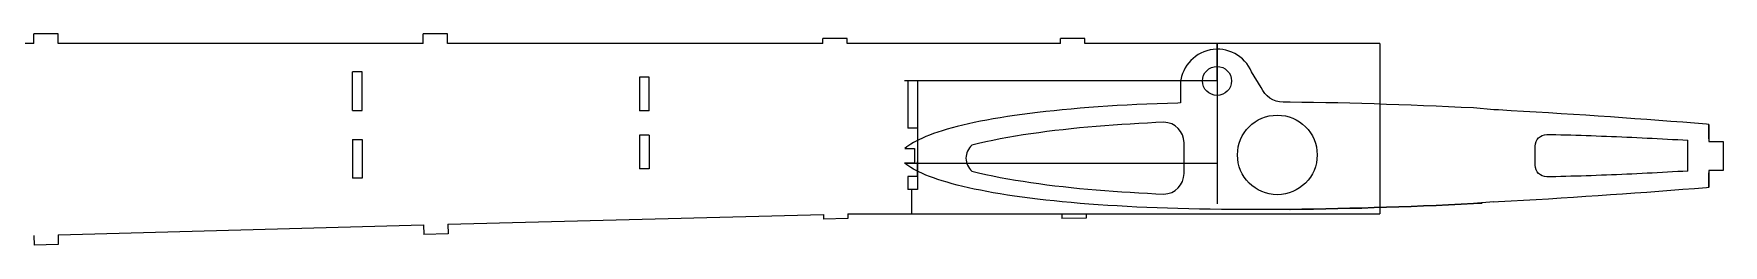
# Model space of a CAD drawing. Extents: x 8453 to 11023, y 19221 to 20564.
# Drawn here: x 9861.6 to 10210.4, y 20520.3 to 20564.1 of the extents above; entities that cross this region are included whole.
import ezdxf

# ---------------------------------------------------------------- set-up
doc = ezdxf.new("R2010")
doc.units = 0
doc.header["$MEASUREMENT"] = 0
doc.layers.get('0').update_dxf_attribs({"linetype": 'CONTINUOUS'})
doc.layers.add('7', color=7, linetype='CONTINUOUS')

msp = doc.modelspace()

# ---------------------------------------------------------------- linework, layer by layer
for p, q in [((9861.63577, 20562.08821), (9861.63577, 20564.08821)), ((9866.63577, 20564.08821), (9861.63577, 20564.08821)), ((9866.63577, 20562.08821), (9866.63577, 20564.08821)), ((9942.02384, 20562.08821), (9942.02384, 20564.08821)), ((9947.02384, 20564.08821), (9942.02384, 20564.08821)), ((9947.02384, 20562.08821), (9947.02384, 20564.08821)), ((10024.54825, 20562.08821), (10024.54825, 20563.08821)), ((10029.54825, 20563.08821), (10024.54825, 20563.08821)), ((10029.54825, 20562.08821), (10029.54825, 20563.08821)), ((10073.61014, 20562.08821), (10073.61014, 20563.08821)), ((10078.61014, 20563.08821), (10073.61014, 20563.08821)), ((10078.61014, 20562.08821), (10078.61014, 20563.08821)), ((9861.63577, 20562.08821), (9788.67334, 20562.08821)), ((9942.02384, 20562.08821), (9866.63577, 20562.08821)), ((10024.54825, 20562.08821), (9947.02384, 20562.08821)), ((10073.61014, 20562.08821), (10029.54825, 20562.08821)), ((10139.4813, 20562.08821), (10078.61014, 20562.08821)), ((10044.02981, 20554.32446), (10042.02981, 20554.32446)), ((9927.43462, 20548.18608), (9929.43462, 20548.18608)), ((9988.67859, 20548.12239), (9986.67859, 20548.12239)), ((9927.43462, 20542.18608), (9929.43462, 20542.18608)), ((9988.67859, 20543.12239), (9986.67859, 20543.12239)), ((10207.38738, 20542.35137), (10207.38738, 20545.34588)), ((10203.09606, 20535.68156), (10203.09606, 20542.0566)), ((10207.38738, 20532.29702), (10207.38738, 20535.29697)), ((10044.02981, 20534.55896), (10042.02981, 20534.55896)), ((9947.08834, 20524.66682), (9947.15198, 20522.69642)), ((10024.64143, 20526.72841), (10024.67371, 20525.72893)), ((10029.67354, 20525.89042), (10024.67371, 20525.72893)), ((10029.64218, 20526.86135), (10029.67354, 20525.89042)), ((10073.84886, 20526.86135), (10073.86631, 20525.8615)), ((10078.86555, 20525.94876), (10073.86631, 20525.8615)), ((10078.84688, 20526.86135), (10078.86555, 20525.94876)), ((9861.62576, 20522.33269), (9861.69032, 20520.33373)), ((9866.62559, 20522.49418), (9866.69015, 20520.49522)), ((9942.08759, 20524.53389), (9942.15215, 20522.53493)), ((9947.15198, 20522.69642), (9942.15215, 20522.53493)), ((9866.69015, 20520.49522), (9861.69032, 20520.33373))]:
    msp.add_line(p, q)
at = {"linetype": 'ByBlock'}
for p, q in [((10105.88901, 20554.32446), (10105.88901, 20562.08821)), ((10105.88901, 20562.08821), (10105.88901, 20528.88821)), ((10139.4813, 20562.08821), (10139.4813, 20526.86135)), ((10105.88901, 20554.32446), (10041.39901, 20554.32446)), ((10044.02981, 20551.54566), (10044.02981, 20534.55896)), ((10044.02981, 20534.55896), (10044.02981, 20537.55896)), ((10042.86244, 20526.86135), (10042.86244, 20531.86135)), ((9947.08834, 20524.66682), (10024.64157, 20526.72842)), ((10029.64218, 20526.86135), (10139.4813, 20526.86135)), ((9866.62469, 20522.52786), (9942.08759, 20524.53389))]:
    msp.add_line(p, q, dxfattribs=at)
at = {"color": 7}
for p, q in [((9929.43462, 20556.18608), (9927.43462, 20556.18608)), ((9927.43462, 20548.18608), (9927.43462, 20556.18608)), ((9929.43462, 20548.18608), (9929.43462, 20556.18608)), ((9988.67859, 20555.12239), (9986.67859, 20555.12239)), ((9986.67859, 20555.12239), (9986.67859, 20548.12239)), ((9988.67859, 20548.12239), (9988.67859, 20555.12239)), ((10042.02981, 20554.32446), (10042.02981, 20544.55896)), ((10044.02981, 20554.32446), (10044.02981, 20544.55896)), ((9927.43462, 20542.18608), (9927.43462, 20534.18608)), ((9929.43462, 20542.18608), (9929.43462, 20534.18608)), ((9986.67859, 20543.12239), (9986.67859, 20536.12239)), ((9988.67859, 20543.12239), (9988.67859, 20536.12239)), ((10044.02981, 20544.55896), (10042.02981, 20544.55896)), ((9988.67859, 20536.12239), (9986.67859, 20536.12239)), ((9929.43462, 20534.18608), (9927.43462, 20534.18608)), ((10042.02981, 20534.55896), (10042.02981, 20531.86135)), ((10044.02981, 20531.86135), (10042.02981, 20531.86135)), ((10044.02981, 20534.55896), (10044.02981, 20531.86135))]:
    msp.add_line(p, q, dxfattribs=at)
at = {"color": 9}
for p, q in [((10098.31865, 20553.23299), (10098.37347, 20549.76226)), ((10105.88901, 20554.32446), (10105.88901, 20536.95537)), ((10207.38738, 20545.34588), (10207.38738, 20541.81868)), ((10207.38738, 20541.81868), (10210.38738, 20541.81868)), ((10210.38738, 20541.81868), (10210.38738, 20535.81868)), ((10041.39902, 20537.33776), (10105.88901, 20537.33776)), ((10210.38738, 20535.81868), (10207.38738, 20535.81868)), ((10207.38738, 20535.81868), (10207.38738, 20532.33515))]:
    msp.add_line(p, q, dxfattribs=at)
for centre, radius in [((10105.88901, 20554.32446), 3), ((10105.88901, 20554.32446), 3), ((10118.33532, 20539.016), 8.22475)]:
    msp.add_circle(centre, radius)
for centre, radius, start, end in [((10105.97791, 20553.21596), 7.65927, 23.0642431, 179.8725779), ((10057.53337, 20538.35297), 3.47741, 129.9524583, 230.0475417)]:
    msp.add_arc(centre, radius, start, end)
at = {"layer": '7', "linetype": 'Continuous'}
for points in [[(10119.53951, 20549.93705, -0.296998941), (10115.01555, 20552.99138), (10113.02495, 20556.21658)], [(10094.92877, 20530.92891, 0.409078351), (10099.08843, 20535.16229), (10099.08843, 20541.54365, 0.409078351), (10094.92877, 20545.77703)], [(10203.09605, 20535.68156), (10202.04479, 20535.61997), (10200.99195, 20535.55821), (10199.94085, 20535.49807), (10198.89243, 20535.4395), (10197.83816, 20535.38349), (10196.78549, 20535.32604), (10195.73709, 20535.27177), (10194.68713, 20535.21877), (10193.63746, 20535.16721), (10192.58349, 20535.11696), (10191.53341, 20535.06682), (10190.4836, 20535.01955), (10189.43379, 20534.97229), (10188.38684, 20534.92801), (10187.33704, 20534.88505), (10186.28724, 20534.84351), (10185.23733, 20534.80341), (10184.18897, 20534.76474), (10183.13917, 20534.7275), (10182.09358, 20534.69179), (10181.04523, 20534.65885), (10179.99688, 20534.62591), (10178.95132, 20534.59591), (10177.90721, 20534.56735), (10176.86318, 20534.54164), (10175.81628, 20534.51729), (10174.76932, 20534.49438), (10173.97373, 20534.47803, -0.41243703), (10171.5883, 20536.87799), (10171.5883, 20540.86018, -0.41243703), (10173.97373, 20543.26013), (10174.76932, 20543.24379), (10175.81628, 20543.22087), (10176.86318, 20543.19652), (10177.90721, 20543.17082), (10178.95132, 20543.14225), (10179.99688, 20543.11225), (10181.04523, 20543.07931), (10182.09358, 20543.04637), (10183.13917, 20543.01066), (10184.18897, 20542.97343), (10185.23733, 20542.93476), (10186.28724, 20542.89465), (10187.33704, 20542.85312), (10188.38684, 20542.81015), (10189.43379, 20542.76588), (10190.4836, 20542.71861), (10191.53341, 20542.67135), (10192.58349, 20542.62121), (10193.63746, 20542.57095), (10194.68713, 20542.5194), (10195.73709, 20542.4664), (10196.78549, 20542.41212), (10197.83816, 20542.35468), (10198.89243, 20542.29866), (10199.94085, 20542.2401), (10200.99195, 20542.17995), (10202.04479, 20542.11819), (10203.09605, 20542.0566)]]:
    msp.add_lwpolyline(points, format="xyb", dxfattribs=at)
for points in [[(10098.37349, 20549.76226), (10097.81672, 20549.74776), (10095.67672, 20549.68176), (10093.53772, 20549.60676), (10091.39772, 20549.52076), (10089.35272, 20549.42776), (10087.30872, 20549.32576), (10085.26472, 20549.21176), (10083.32272, 20549.09176), (10081.38272, 20548.96176), (10079.44272, 20548.81876), (10077.61272, 20548.67276), (10075.78372, 20548.51476), (10073.95472, 20548.34376), (10072.24172, 20548.17276), (10070.53072, 20547.98976), (10068.81972, 20547.79276), (10067.23272, 20547.59776), (10065.64672, 20547.38876), (10064.06372, 20547.16576), (10062.60672, 20546.94676), (10061.15372, 20546.71376), (10059.70172, 20546.46576), (10058.38172, 20546.22676), (10057.06472, 20545.97276), (10055.75072, 20545.70276), (10054.57272, 20545.44476), (10053.39772, 20545.17076), (10052.22672, 20544.87976), (10051.19472, 20544.60776), (10050.16672, 20544.31976), (10049.14372, 20544.01276), (10048.25972, 20543.72876), (10047.38372, 20543.42676), (10046.51472, 20543.10276), (10045.78572, 20542.81076), (10045.06372, 20542.50176), (10044.34972, 20542.17376), (10043.77472, 20541.89276), (10043.20972, 20541.59376), (10042.65672, 20541.26976), (10042.23572, 20540.99376), (10041.82872, 20540.69776), (10041.44172, 20540.37776), (10041.42037, 20540.35776)], [(10163.00912, 20548.37768), (10158.84772, 20548.73076), (10156.26172, 20548.85576), (10153.68472, 20548.97376), (10151.10872, 20549.08676), (10148.53172, 20549.19376), (10145.97672, 20549.29476), (10143.42272, 20549.38976), (10140.86672, 20549.47876), (10138.34172, 20549.55876), (10135.81672, 20549.63376), (10133.29072, 20549.70076), (10130.80672, 20549.76076), (10128.32272, 20549.81376), (10125.83872, 20549.85876), (10123.40372, 20549.89576), (10120.97072, 20549.92476), (10119.53276, 20549.93717)], [(10094.92877, 20545.77703), (10093.29167, 20545.70147), (10091.51217, 20545.61411), (10089.74052, 20545.51707), (10087.96887, 20545.41227), (10086.20581, 20545.30037), (10084.45788, 20545.17888), (10082.70503, 20545.04711), (10080.96809, 20544.90835), (10079.23976, 20544.75774), (10077.52381, 20544.59725), (10075.80943, 20544.42458), (10074.11299, 20544.24212), (10072.42319, 20544.04808), (10070.75988, 20543.84262), (10069.10084, 20543.62271), (10067.46501, 20543.39077), (10065.84002, 20543.14544), (10064.25509, 20542.88771), (10062.67463, 20542.61065), (10061.13055, 20542.32203), (10059.60546, 20542.01702), (10058.13519, 20541.69976), (10056.67983, 20541.36355), (10055.30035, 20541.01867)], [(10207.38738, 20545.34588), (10206.91068, 20545.38402), (10204.47668, 20545.57602), (10202.04368, 20545.76702), (10199.60868, 20545.95502), (10197.12468, 20546.14302), (10194.64168, 20546.32902), (10192.15668, 20546.51002), (10189.63068, 20546.69202), (10187.10668, 20546.86902), (10184.58068, 20547.04402), (10182.02568, 20547.21802), (10179.47068, 20547.38802), (10176.91568, 20547.55302), (10174.33868, 20547.71402), (10171.76268, 20547.87002), (10169.18568, 20548.02302), (10166.60068, 20548.17402), (10164.01568, 20548.32202), (10163.00912, 20548.37768)], [(10041.42037, 20540.35776), (10043.46772, 20540.33776), (10043.46772, 20537.33776), (10041.40008, 20537.33776)], [(10163.00912, 20529.30335), (10158.84772, 20528.94476), (10156.26172, 20528.81976), (10153.68472, 20528.70176), (10151.10872, 20528.58876), (10148.53172, 20528.48176), (10145.97672, 20528.38076), (10143.42272, 20528.28576), (10140.86672, 20528.19676), (10138.34172, 20528.11676), (10135.81672, 20528.04176), (10133.29072, 20527.97476), (10130.80672, 20527.91476), (10128.32272, 20527.86176), (10125.83872, 20527.81676), (10123.40372, 20527.77976), (10120.97072, 20527.75076), (10118.53672, 20527.72976), (10116.16172, 20527.71776), (10113.78772, 20527.71376), (10111.41272, 20527.71776), (10109.10672, 20527.72976), (10106.80172, 20527.75176), (10104.49672, 20527.78176), (10102.26972, 20527.82076), (10100.04372, 20527.86976), (10097.81672, 20527.92776), (10095.67672, 20527.99376), (10093.53772, 20528.06876), (10091.39772, 20528.15476), (10089.35272, 20528.24776), (10087.30872, 20528.34976), (10085.26472, 20528.46376), (10083.32272, 20528.58376), (10081.38272, 20528.71376), (10079.44272, 20528.85676), (10077.61272, 20529.00276), (10075.78372, 20529.16076), (10073.95472, 20529.33176), (10072.24172, 20529.50276), (10070.53072, 20529.68576), (10068.81972, 20529.88276), (10067.23272, 20530.07776), (10065.64672, 20530.28676), (10064.06372, 20530.50976), (10062.60672, 20530.72876), (10061.15372, 20530.96176), (10059.70172, 20531.20976), (10058.38172, 20531.44876), (10057.06472, 20531.70276), (10055.75072, 20531.97276), (10054.57272, 20532.23076), (10053.39772, 20532.50476), (10052.22672, 20532.79576), (10051.19472, 20533.06776), (10050.16672, 20533.35576), (10049.14372, 20533.66276), (10048.25972, 20533.94676), (10047.38372, 20534.24876), (10046.51472, 20534.57276), (10045.78572, 20534.86476), (10045.06372, 20535.17376), (10044.34972, 20535.50176), (10043.77472, 20535.78276), (10043.20972, 20536.08176), (10042.65672, 20536.40576), (10042.23572, 20536.68176), (10041.82872, 20536.97776), (10041.44172, 20537.29776), (10041.39902, 20537.33776)], [(10055.30035, 20535.68726), (10056.67983, 20535.34239), (10058.13519, 20535.00618), (10059.60546, 20534.68892), (10061.13055, 20534.38391), (10062.67463, 20534.09529), (10064.25509, 20533.81823), (10065.84002, 20533.5605), (10067.46501, 20533.31517), (10069.10084, 20533.08322), (10070.75988, 20532.86332), (10072.42319, 20532.65786), (10074.11299, 20532.46382), (10075.80943, 20532.28136), (10077.52381, 20532.10869), (10079.23976, 20531.9482), (10080.96809, 20531.79759), (10082.70503, 20531.65883), (10084.45788, 20531.52706), (10086.20581, 20531.40557), (10087.96887, 20531.29367), (10089.74052, 20531.18887), (10091.51217, 20531.09183), (10093.29167, 20531.00447), (10094.92877, 20530.92891)], [(10163.00912, 20529.30335), (10164.01568, 20529.35902), (10166.60068, 20529.50702), (10169.18568, 20529.65802), (10171.76268, 20529.81102), (10174.33868, 20529.96702), (10176.91568, 20530.12802), (10179.47068, 20530.29302), (10182.02568, 20530.46302), (10184.58068, 20530.63702), (10187.10668, 20530.81202), (10189.63068, 20530.98902), (10192.15668, 20531.17102), (10194.64168, 20531.35202), (10197.12468, 20531.53802), (10199.60868, 20531.72602), (10202.04368, 20531.91402), (10204.47668, 20532.10502), (10206.91068, 20532.29702), (10207.38738, 20532.33515)], [(10120.93649, 20527.75147), (10120.97072, 20527.75176), (10123.40372, 20527.78076), (10125.83872, 20527.81776), (10128.32272, 20527.86276), (10130.80672, 20527.91576), (10133.29072, 20527.97576), (10135.81672, 20528.04276), (10138.34172, 20528.11776), (10140.86672, 20528.19776), (10143.42272, 20528.28676), (10145.97672, 20528.38176), (10148.53172, 20528.48276), (10151.10872, 20528.58976), (10153.68472, 20528.70276), (10156.26172, 20528.82076), (10158.84772, 20528.94576), (10160.60474, 20529.0348)]]:
    msp.add_lwpolyline(points, dxfattribs=at)

doc.saveas('drawing.dxf')
